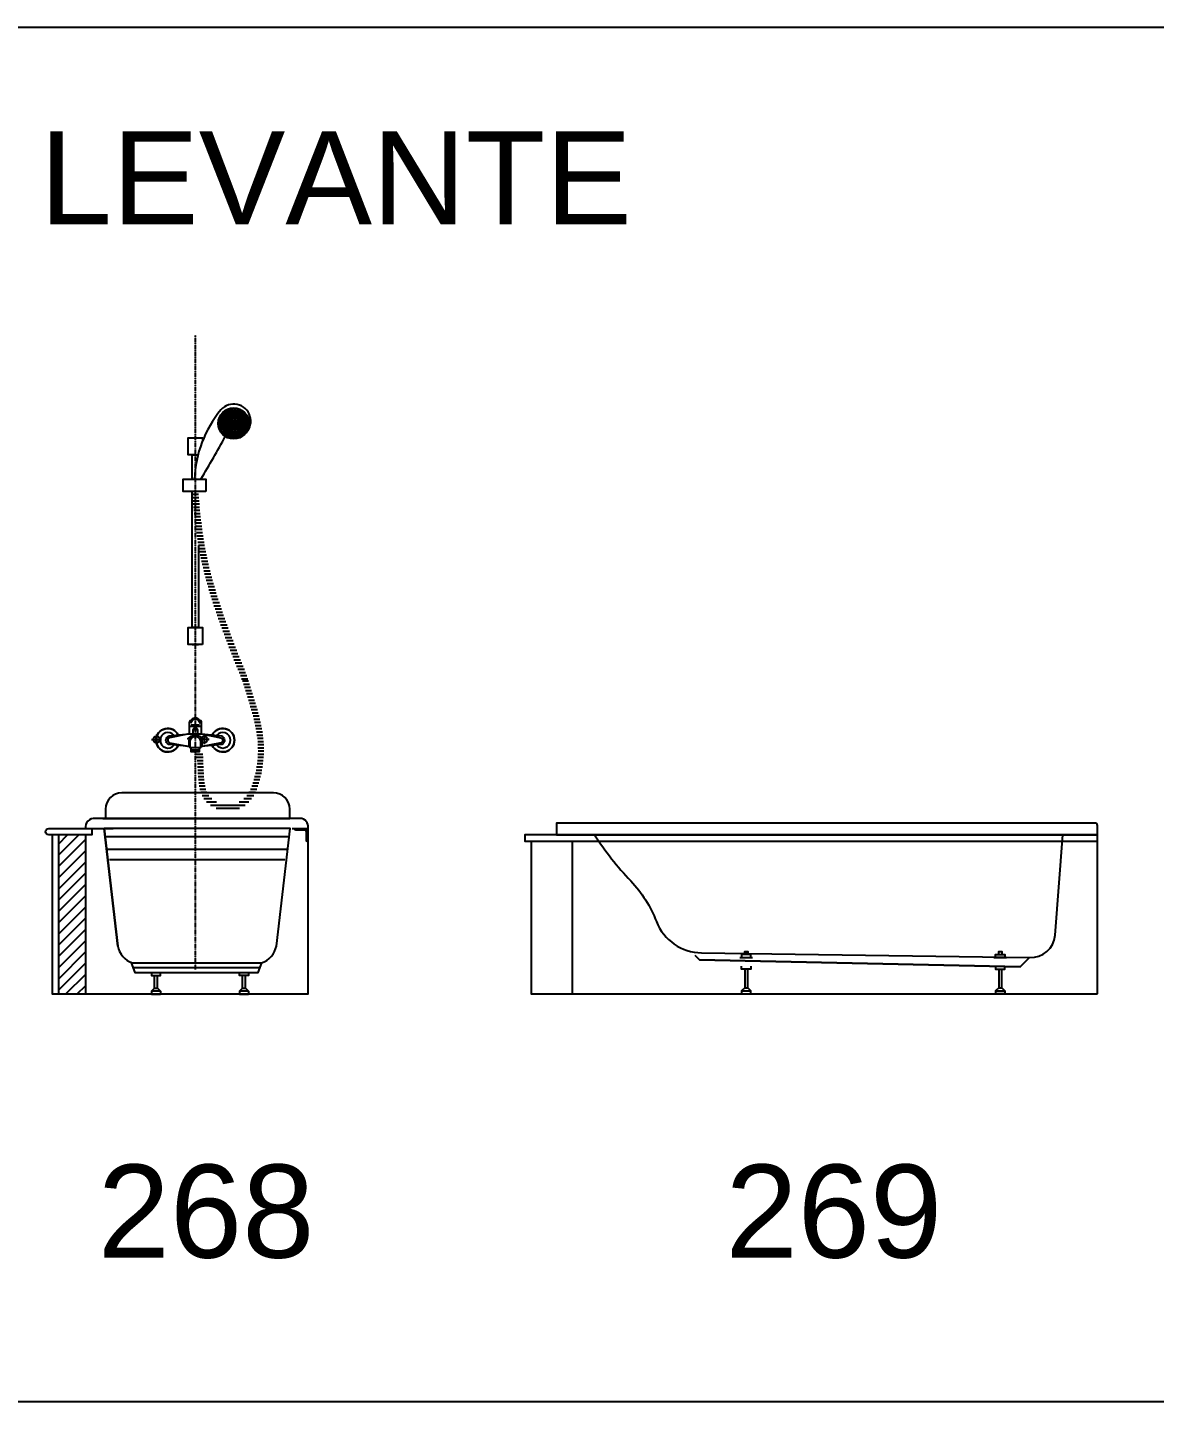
# Model space of a CAD drawing. Header units: inches. Extents: x 242965 to 445791, y 236206 to 423703.
# Drawn here: x 323310 to 326854, y 262687 to 267006 of the extents above; entities that cross this region are included whole.
import ezdxf

# ---------------------------------------------------------------- set-up
doc = ezdxf.new("R2010")
doc.units = ezdxf.units.IN
doc.header["$MEASUREMENT"] = 0
doc.linetypes.add('CENTER', pattern=[2, 1.25, -0.25, 0.25, -0.25])
doc.layers.add('2', color=181, linetype='Continuous', lineweight=20)
doc.layers.add('wc', color=144, linetype='Continuous')
doc.styles.add('Vni-Helve', font='')
doc.styles.get('Vni-Helve').set_extended_font_data('VNI-Helve')

msp = doc.modelspace()

# ---------------------------------------------------------------- linework, layer by layer
at = {"layer": 'wc', "color": 3}
msp.add_lwpolyline([(321283.543, 262686.877), (327133.806, 262686.877), (327133.806, 267006.228), (321283.543, 267006.228)], close=True, dxfattribs=at)
at = {"layer": 'wc', "linetype": 'CENTER', "ltscale": 0.5}
msp.add_lwpolyline([(323838.088, 264044.464), (323838.088, 266038.634)], dxfattribs=at)
at = {"layer": 'wc'}
for points in [[(323997.703, 265732.195, 1.01589869), (323918.36, 265804.079), (323918.36, 265804.079, 0.16577104), (323835.213, 265586.056)], [(323855.282, 265586.651, 0.01501345), (323932.18, 265720.602)], [(323827.644, 264828.037, 0.46969221), (323818.538, 264820.481), (323818.538, 264808.729)], [(323823.871, 264820.225), (323829.491, 264829.167), (323829.491, 264829.167), (323829.491, 264829.167, -0.25792035), (323834.368, 264831.861), (323834.368, 264831.861), (323841.521, 264831.861), (323841.521, 264831.861, -0.25097307), (323846.317, 264829.293)], [(323826.033, 264823.67), (323829.371, 264832.715), (323829.371, 264832.715, -0.31408775), (323834.774, 264836.481), (323834.774, 264836.481), (323838.088, 264836.481), (323841.401, 264836.481), (323841.401, 264836.481, -0.31408775), (323846.805, 264832.715), (323846.805, 264832.715), (323850.142, 264823.67)], [(323857.637, 264808.729), (323857.637, 264820.481, 0.46969221), (323848.531, 264828.037)], [(323821.215, 264745.534), (323754.093, 264752.673), (323754.093, 264752.673), (323754.093, 264752.673, -0.6991853), (323755.399, 264779.045)], [(323755.399, 264779.045), (323818.538, 264785.552), (323856.802, 264785.552), (323919.941, 264779.045), (323919.941, 264779.045), (323919.941, 264779.045, -0.6991853), (323921.246, 264752.673), (323921.246, 264752.673), (323856.802, 264745.819)], [(323387.269, 264468.21), (323387.269, 263968.21), (324192.269, 263968.21), (324192.269, 264488.21), (324192.269, 264489.874), (324192.269, 264489.874, 0.46813817), (324167.298, 264519.815), (324167.298, 264519.815), (323792.419, 264519.815), (323523.002, 264519.815), (323523.002, 264519.815, 0.48910836), (323492.269, 264488.21), (323492.269, 264488.21), (323579.105, 264488.21)], [(324190.928, 264487.06), (324190.928, 264447.06), (324189.928, 264447.06, -0.41421356), (324186.928, 264450.06), (324186.928, 264478.06, 0.41421356), (324181.928, 264483.06), (324153.928, 264483.06, -0.41421356), (324150.928, 264486.06), (324150.928, 264487.06)], [(326673.978, 263968.21), (326673.978, 264448.21), (326673.978, 264468.21), (326673.978, 264497.959, 0.47915022), (326664.791, 264505.345), (326664.791, 264505.345), (326599.841, 264505.345)]]:
    msp.add_lwpolyline(points, format="xyb", dxfattribs=at)
at = {"layer": 'wc', "color": 250}
for points in [[(323910.468, 265770.059), (323914.024, 265770.059)], [(323912.082, 265776.554), (323914.024, 265776.554)], [(323914.024, 265776.554), (323915.899, 265779.802)], [(323915.899, 265773.307), (323914.024, 265776.554)], [(323914.024, 265770.059), (323915.899, 265773.306)], [(323915.899, 265766.811), (323914.024, 265770.059)], [(323915.899, 265779.802), (323914.398, 265782.402)], [(323915.899, 265779.802), (323919.649, 265779.802)], [(323915.899, 265773.306), (323919.649, 265773.306)], [(323916.46, 265786.297), (323919.649, 265786.297)], [(323919.649, 265786.297), (323921.524, 265789.544)], [(323921.524, 265783.049), (323919.649, 265786.297)], [(323919.649, 265779.802), (323921.524, 265783.049)], [(323921.524, 265776.554), (323919.649, 265779.802)], [(323919.649, 265773.306), (323921.524, 265776.554)], [(323921.524, 265770.059), (323919.649, 265773.307)], [(323919.649, 265766.811), (323921.524, 265770.059)], [(323921.524, 265789.545), (323920.227, 265791.792)], [(323921.524, 265789.544), (323925.274, 265789.544)], [(323921.524, 265783.049), (323925.274, 265783.049)], [(323921.524, 265776.554), (323925.274, 265776.554)], [(323921.524, 265770.059), (323924.472, 265770.059), (323925.274, 265770.059)], [(323924.012, 265796.04), (323925.274, 265796.04)], [(323925.274, 265796.039), (323926.722, 265798.547)], [(323927.149, 265792.792), (323925.274, 265796.04)], [(323925.274, 265789.544), (323927.149, 265792.792)], [(323927.149, 265786.297), (323925.274, 265789.545)], [(323925.274, 265783.049), (323927.149, 265786.297)], [(323927.149, 265779.802), (323925.274, 265783.049)], [(323925.274, 265776.554), (323927.149, 265779.802)], [(323927.149, 265773.307), (323926.132, 265775.068), (323925.274, 265776.554)], [(323925.274, 265770.059), (323927.149, 265773.306)], [(323927.149, 265766.811), (323925.274, 265770.059)], [(323927.149, 265792.792), (323930.899, 265792.792)], [(323927.149, 265786.297), (323930.899, 265786.297)], [(323927.149, 265779.802), (323928.546, 265779.802), (323930.899, 265779.802)], [(323927.149, 265773.306), (323930.899, 265773.306)], [(323927.607, 265799.287), (323930.899, 265799.287)], [(323930.899, 265799.287), (323932.774, 265802.535)], [(323932.774, 265796.04), (323930.899, 265799.287)], [(323930.899, 265792.792), (323932.774, 265796.039)], [(323932.774, 265789.545), (323930.899, 265792.792)], [(323930.899, 265786.297), (323932.774, 265789.544)], [(323932.774, 265783.049), (323931.954, 265784.47), (323930.899, 265786.297)], [(323930.899, 265779.802), (323932.774, 265783.049)], [(323932.774, 265776.554), (323930.899, 265779.802)], [(323930.899, 265773.306), (323932.774, 265776.554)], [(323932.774, 265770.059), (323930.899, 265773.307)], [(323930.899, 265766.811), (323932.774, 265770.059)], [(323932.774, 265802.535), (323932.588, 265802.857)], [(323932.774, 265802.535), (323936.524, 265802.535)], [(323932.774, 265796.04), (323936.524, 265796.04)], [(323932.774, 265789.544), (323936.524, 265789.544)], [(323932.774, 265783.049), (323936.524, 265783.049)], [(323932.774, 265776.554), (323936.524, 265776.554)], [(323932.774, 265770.059), (323936.524, 265770.059)], [(323936.524, 265802.535), (323938.399, 265805.782)], [(323938.399, 265799.287), (323936.524, 265802.535)], [(323936.524, 265796.039), (323938.399, 265799.287)], [(323938.399, 265792.792), (323936.524, 265796.04)], [(323936.524, 265789.544), (323938.399, 265792.792)], [(323938.399, 265786.297), (323936.79, 265789.083), (323936.524, 265789.545)], [(323936.524, 265783.049), (323938.399, 265786.297)], [(323938.399, 265779.802), (323936.524, 265783.049)], [(323936.524, 265776.554), (323938.399, 265779.802)], [(323938.399, 265773.307), (323936.524, 265776.554)], [(323936.524, 265770.059), (323938.399, 265773.306)], [(323938.399, 265766.811), (323936.524, 265770.059)], [(323938.399, 265805.783), (323938.316, 265805.927)], [(323938.399, 265805.782), (323942.149, 265805.782)], [(323938.399, 265799.287), (323942.149, 265799.287)], [(323938.399, 265792.792), (323942.149, 265792.792)], [(323938.399, 265786.297), (323942.149, 265786.297)], [(323938.399, 265779.802), (323942.149, 265779.802)], [(323938.399, 265773.306), (323942.149, 265773.306)], [(323942.149, 265805.782), (323943.361, 265807.881)], [(323944.024, 265802.535), (323942.149, 265805.783)], [(323942.149, 265799.287), (323944.024, 265802.535)], [(323944.024, 265796.04), (323942.149, 265799.287)], [(323942.149, 265792.792), (323944.024, 265796.039)], [(323944.024, 265789.545), (323942.255, 265792.608), (323942.149, 265792.792)], [(323942.149, 265786.297), (323944.024, 265789.544)], [(323944.024, 265783.049), (323942.149, 265786.297)], [(323942.149, 265779.802), (323944.024, 265783.049)], [(323944.024, 265776.554), (323942.149, 265779.802)], [(323942.149, 265773.306), (323944.024, 265776.554)], [(323944.024, 265770.059), (323942.149, 265773.307)], [(323942.149, 265766.811), (323944.024, 265770.059)], [(323944.024, 265802.535), (323947.774, 265802.535)], [(323944.024, 265796.04), (323947.774, 265796.04)], [(323944.024, 265789.544), (323947.774, 265789.544)], [(323944.024, 265783.049), (323947.774, 265783.049)], [(323944.024, 265776.554), (323947.774, 265776.554)], [(323944.024, 265770.059), (323947.774, 265770.059)], [(323947.52, 265809.03), (323947.774, 265809.03)], [(323947.774, 265809.03), (323947.812, 265809.096)], [(323949.649, 265805.783), (323947.774, 265809.03)], [(323947.774, 265802.535), (323949.649, 265805.782)], [(323949.649, 265799.287), (323947.774, 265802.535)], [(323947.774, 265796.039), (323949.649, 265799.287)], [(323949.649, 265792.792), (323948.331, 265795.075), (323947.774, 265796.04)], [(323947.774, 265789.544), (323949.649, 265792.792)], [(323949.649, 265786.297), (323947.774, 265789.545)], [(323947.774, 265783.049), (323949.649, 265786.297)], [(323949.649, 265779.802), (323947.774, 265783.049)], [(323947.774, 265776.554), (323949.649, 265779.802)], [(323949.649, 265773.307), (323947.774, 265776.554)], [(323947.774, 265770.059), (323949.649, 265773.306)], [(323949.649, 265766.811), (323947.774, 265770.059)], [(323949.649, 265805.782), (323953.399, 265805.782)], [(323949.649, 265799.287), (323953.399, 265799.287)], [(323949.649, 265792.792), (323953.399, 265792.792)], [(323949.649, 265786.297), (323953.399, 265786.297)], [(323949.649, 265779.802), (323953.399, 265779.802)], [(323949.649, 265773.306), (323953.399, 265773.306)], [(323953.399, 265805.782), (323955.274, 265809.03)], [(323955.274, 265802.535), (323953.399, 265805.783)], [(323953.399, 265799.287), (323955.274, 265802.535)], [(323955.274, 265796.04), (323955.069, 265796.395), (323953.399, 265799.287)], [(323953.399, 265792.792), (323955.274, 265796.039)], [(323955.274, 265789.545), (323953.399, 265792.792)], [(323953.399, 265786.297), (323955.274, 265789.544)], [(323955.274, 265783.049), (323953.399, 265786.297)], [(323953.399, 265779.802), (323955.274, 265783.049)], [(323955.274, 265776.554), (323953.399, 265779.802)], [(323953.399, 265773.306), (323955.274, 265776.554)], [(323955.274, 265770.059), (323953.399, 265773.307)], [(323953.399, 265766.811), (323955.274, 265770.059)], [(323955.274, 265809.03), (323954.648, 265810.115)], [(323955.274, 265809.03), (323959.024, 265809.03)], [(323955.274, 265802.535), (323959.024, 265802.535)], [(323955.274, 265796.04), (323959.024, 265796.04)], [(323955.274, 265789.544), (323959.024, 265789.544)], [(323955.274, 265783.049), (323959.024, 265783.049)], [(323955.274, 265776.554), (323959.024, 265776.554)], [(323955.274, 265770.059), (323959.024, 265770.059)], [(323959.024, 265809.03), (323959.723, 265810.24)], [(323960.899, 265805.783), (323959.024, 265809.03)], [(323959.024, 265802.535), (323960.899, 265805.782)], [(323960.899, 265799.287), (323959.024, 265802.535)], [(323959.024, 265796.039), (323959.313, 265796.54), (323959.313, 265796.54), (323960.899, 265799.287)], [(323960.899, 265792.792), (323959.024, 265796.04)], [(323959.024, 265789.544), (323960.899, 265792.792)], [(323960.899, 265786.297), (323959.024, 265789.545)], [(323959.024, 265783.049), (323960.899, 265786.297)], [(323960.899, 265779.802), (323959.024, 265783.049)], [(323959.024, 265776.554), (323960.899, 265779.802)], [(323960.899, 265773.307), (323959.024, 265776.554)], [(323959.024, 265770.059), (323960.899, 265773.306)], [(323960.899, 265766.811), (323959.024, 265770.059)], [(323960.899, 265805.782), (323964.649, 265805.782)], [(323960.899, 265799.287), (323964.649, 265799.287)], [(323960.899, 265792.792), (323964.649, 265792.792)], [(323960.899, 265786.297), (323964.649, 265786.297)], [(323960.899, 265779.802), (323964.649, 265779.802)], [(323960.899, 265773.306), (323964.649, 265773.306)], [(323964.649, 265805.782), (323966.524, 265809.03)], [(323966.524, 265802.535), (323964.649, 265805.783)], [(323964.649, 265799.287), (323966.524, 265802.535)], [(323966.524, 265796.04), (323964.649, 265799.287)], [(323964.649, 265792.792), (323966.297, 265795.646), (323966.297, 265795.646), (323966.524, 265796.039)], [(323966.524, 265789.545), (323964.649, 265792.792)], [(323964.649, 265786.297), (323966.524, 265789.544)], [(323966.524, 265783.049), (323964.649, 265786.297)], [(323964.649, 265779.802), (323966.524, 265783.049)], [(323966.524, 265776.554), (323964.649, 265779.802)], [(323964.649, 265773.306), (323966.524, 265776.554)], [(323966.524, 265770.059), (323964.649, 265773.307)], [(323964.649, 265766.811), (323966.524, 265770.059)], [(323966.524, 265809.03), (323966.178, 265809.631)], [(323966.524, 265809.03), (323969.251, 265809.03)], [(323966.524, 265802.535), (323970.274, 265802.535)], [(323966.524, 265796.04), (323970.274, 265796.04)], [(323966.524, 265789.544), (323970.274, 265789.544)], [(323966.524, 265783.049), (323970.274, 265783.049)], [(323966.524, 265776.554), (323970.274, 265776.554)], [(323966.524, 265770.059), (323970.274, 265770.059)], [(323970.274, 265802.535), (323972.149, 265805.782)], [(323972.149, 265799.287), (323970.274, 265802.535)], [(323970.274, 265796.039), (323972.149, 265799.287)], [(323972.149, 265792.792), (323971.438, 265794.024), (323971.438, 265794.024), (323970.274, 265796.04)], [(323970.274, 265789.544), (323972.149, 265792.792)], [(323972.149, 265786.297), (323970.274, 265789.545)], [(323970.274, 265783.049), (323972.149, 265786.297)], [(323972.149, 265779.802), (323970.274, 265783.049)], [(323970.274, 265776.554), (323972.149, 265779.802)], [(323972.149, 265773.307), (323970.274, 265776.554)], [(323970.274, 265770.059), (323972.149, 265773.306)], [(323972.149, 265766.811), (323970.274, 265770.059)], [(323972.149, 265805.783), (323970.441, 265808.742)], [(323972.149, 265805.782), (323975.899, 265805.782)], [(323972.149, 265799.287), (323975.899, 265799.287)], [(323972.149, 265792.792), (323974.157, 265792.792)], [(323972.149, 265786.297), (323975.899, 265786.297)], [(323972.149, 265779.802), (323975.899, 265779.802)], [(323972.149, 265773.306), (323975.899, 265773.306)], [(323974.157, 265792.792), (323975.899, 265792.792)], [(323975.899, 265805.782), (323976.471, 265806.773)], [(323977.774, 265802.535), (323975.899, 265805.783)], [(323975.899, 265799.287), (323977.774, 265802.535)], [(323977.774, 265796.04), (323975.899, 265799.287)], [(323975.899, 265792.792), (323977.774, 265796.039)], [(323977.774, 265789.545), (323976.731, 265791.351), (323976.731, 265791.351), (323975.899, 265792.792)], [(323975.899, 265786.297), (323977.774, 265789.544)], [(323977.774, 265783.049), (323975.899, 265786.297)], [(323975.899, 265779.802), (323977.774, 265783.049)], [(323977.774, 265776.554), (323975.899, 265779.802)], [(323975.899, 265773.306), (323977.774, 265776.554)], [(323977.774, 265770.059), (323975.899, 265773.307)], [(323975.899, 265766.811), (323977.774, 265770.059)], [(323977.774, 265802.535), (323981.524, 265802.535)], [(323977.774, 265796.04), (323981.524, 265796.04)], [(323977.774, 265789.544), (323979.381, 265789.544)], [(323977.774, 265783.049), (323981.524, 265783.049)], [(323977.774, 265776.554), (323981.524, 265776.554)], [(323977.774, 265770.059), (323981.524, 265770.059)], [(323979.381, 265789.544), (323981.524, 265789.544)], [(323981.524, 265802.535), (323982.343, 265803.952)], [(323983.399, 265799.287), (323981.524, 265802.535)], [(323981.524, 265796.039), (323983.399, 265799.287)], [(323983.399, 265792.792), (323981.524, 265796.04)], [(323981.524, 265789.544), (323983.399, 265792.792)], [(323983.399, 265786.297), (323981.524, 265789.545)], [(323981.524, 265783.049), (323983.296, 265786.118), (323983.296, 265786.118), (323983.399, 265786.297)], [(323983.399, 265779.802), (323981.524, 265783.049)], [(323981.524, 265776.554), (323983.399, 265779.802)], [(323983.399, 265773.307), (323981.524, 265776.554)], [(323981.524, 265770.059), (323983.399, 265773.306)], [(323983.399, 265766.811), (323981.524, 265770.059)], [(323983.399, 265799.287), (323987.149, 265799.287)], [(323983.399, 265792.792), (323987.149, 265792.792)], [(323983.399, 265786.297), (323987.149, 265786.297)], [(323983.399, 265779.802), (323987.149, 265779.802)], [(323983.399, 265773.306), (323987.149, 265773.306)], [(323987.149, 265799.287), (323987.779, 265800.377)], [(323989.024, 265796.04), (323987.149, 265799.287)], [(323987.149, 265792.792), (323989.024, 265796.039)], [(323989.024, 265789.545), (323987.149, 265792.792)], [(323987.149, 265786.297), (323989.024, 265789.544)], [(323989.024, 265783.049), (323987.149, 265786.297)], [(323987.149, 265779.802), (323987.663, 265780.692), (323987.663, 265780.692), (323989.024, 265783.049)], [(323989.024, 265776.554), (323987.149, 265779.802)], [(323987.149, 265773.306), (323989.024, 265776.554)], [(323989.024, 265770.059), (323987.149, 265773.307)], [(323987.149, 265766.811), (323989.024, 265770.059)], [(323989.024, 265796.04), (323992.759, 265796.04)], [(323989.024, 265789.544), (323992.774, 265789.544)], [(323989.024, 265783.049), (323992.774, 265783.049)], [(323989.024, 265776.554), (323989.977, 265776.554), (323992.774, 265776.554)], [(323989.024, 265770.059), (323992.299, 265770.059), (323992.774, 265770.059)], [(323992.774, 265789.544), (323994.649, 265792.792)], [(323994.649, 265786.297), (323992.774, 265789.545)], [(323992.774, 265783.049), (323994.649, 265786.297)], [(323994.649, 265779.802), (323992.774, 265783.049)], [(323992.774, 265776.554), (323994.649, 265779.802)], [(323994.649, 265773.307), (323992.774, 265776.554)], [(323992.774, 265770.059), (323994.649, 265773.306)], [(323994.649, 265766.811), (323992.774, 265770.059)], [(323994.649, 265792.792), (323992.795, 265796.004)], [(323994.649, 265792.792), (323995.731, 265792.792)], [(323994.649, 265786.297), (323998.399, 265786.297)], [(323994.649, 265779.802), (323998.399, 265779.802)], [(323994.649, 265773.306), (323998.399, 265773.306)], [(323998.399, 265786.297), (323999.324, 265787.899)], [(324000.274, 265783.049), (323998.399, 265786.297)], [(323998.399, 265779.802), (324000.274, 265783.049)], [(324000.274, 265776.554), (323998.399, 265779.802)], [(323998.399, 265773.306), (324000.274, 265776.554)], [(324000.274, 265770.059), (323998.399, 265773.307)], [(323998.399, 265766.811), (324000.274, 265770.059)], [(324000.274, 265783.049), (324002.061, 265783.049)], [(324000.274, 265776.554), (324004.024, 265776.554)], [(324000.274, 265770.059), (324004.024, 265770.059)], [(324004.024, 265776.554), (324004.446, 265777.285)], [(324005.384, 265774.198), (324004.024, 265776.554)], [(324004.024, 265770.059), (324005.699, 265772.96)], [(324005.899, 265766.811), (324004.024, 265770.059)], [(323909.738, 265762.635), (323910.274, 265763.564)], [(323910.274, 265763.564), (323909.806, 265764.374)], [(323910.274, 265757.069), (323909.88, 265757.752)], [(323909.988, 265756.572), (323910.274, 265757.068)], [(323910.274, 265763.564), (323914.024, 265763.564)], [(323910.274, 265757.068), (323914.024, 265757.068)], [(323910.993, 265750.573), (323914.024, 265750.573)], [(323912.992, 265744.078), (323914.024, 265744.078)], [(323914.024, 265763.564), (323915.899, 265766.811)], [(323915.899, 265760.316), (323914.024, 265763.564)], [(323914.024, 265757.068), (323915.899, 265760.316)], [(323915.899, 265753.821), (323914.024, 265757.069)], [(323914.024, 265750.573), (323915.899, 265753.821)], [(323915.899, 265747.326), (323914.024, 265750.573)], [(323914.024, 265744.078), (323915.899, 265747.326)], [(323915.899, 265740.831), (323914.024, 265744.078)], [(323915.081, 265739.413), (323915.899, 265740.83)], [(323915.899, 265766.811), (323919.649, 265766.811)], [(323915.899, 265760.316), (323919.649, 265760.316)], [(323915.899, 265753.821), (323919.649, 265753.821)], [(323915.899, 265747.326), (323919.649, 265747.326)], [(323915.899, 265740.83), (323919.649, 265740.83)], [(323918.084, 265734.335), (323919.649, 265734.335)], [(323921.524, 265763.564), (323919.649, 265766.811)], [(323919.649, 265760.316), (323921.524, 265763.564)], [(323921.524, 265757.069), (323919.649, 265760.316)], [(323919.649, 265753.821), (323921.524, 265757.068)], [(323921.524, 265750.573), (323919.649, 265753.821)], [(323919.649, 265747.326), (323921.524, 265750.573)], [(323921.524, 265744.078), (323919.649, 265747.326)], [(323919.649, 265740.83), (323921.524, 265744.078)], [(323921.524, 265737.583), (323919.649, 265740.831)], [(323919.649, 265734.335), (323921.524, 265737.583)], [(323921.524, 265731.088), (323919.649, 265734.336)], [(323921.095, 265730.343), (323921.524, 265731.088)], [(323921.524, 265763.564), (323923.488, 265763.564), (323925.274, 265763.564)], [(323921.524, 265757.068), (323923.728, 265757.068), (323925.274, 265757.068)], [(323921.524, 265750.573), (323925.218, 265750.573), (323925.274, 265750.573)], [(323921.524, 265744.078), (323925.274, 265744.078)], [(323921.524, 265737.583), (323925.274, 265737.583)], [(323921.524, 265731.088), (323925.274, 265731.088)], [(323925.274, 265763.564), (323927.149, 265766.811)], [(323927.149, 265760.316), (323925.274, 265763.564)], [(323925.274, 265757.068), (323927.149, 265760.316)], [(323927.149, 265753.821), (323925.274, 265757.069)], [(323925.274, 265750.573), (323927.149, 265753.821)], [(323927.149, 265747.326), (323925.274, 265750.573)], [(323925.274, 265744.078), (323926.777, 265746.681), (323926.777, 265746.681), (323927.149, 265747.326)], [(323927.149, 265740.831), (323925.274, 265744.078)], [(323925.274, 265737.583), (323927.149, 265740.83)], [(323927.149, 265734.336), (323925.274, 265737.583)], [(323925.274, 265731.088), (323927.149, 265734.335)], [(323927.149, 265727.84), (323925.274, 265731.088)], [(323925.785, 265725.478), (323927.149, 265727.84)], [(323927.149, 265766.811), (323930.899, 265766.811)], [(323927.149, 265760.316), (323930.899, 265760.316)], [(323927.149, 265753.821), (323930.899, 265753.821)], [(323927.149, 265747.326), (323930.899, 265747.326)], [(323927.149, 265740.83), (323930.274, 265740.83), (323930.899, 265740.83)], [(323927.149, 265734.335), (323930.899, 265734.335)], [(323927.149, 265727.84), (323930.899, 265727.84)], [(323932.774, 265763.564), (323930.899, 265766.811)], [(323930.899, 265760.316), (323932.774, 265763.564)], [(323932.774, 265757.069), (323930.899, 265760.316)], [(323930.899, 265753.821), (323932.774, 265757.068)], [(323932.774, 265750.573), (323930.899, 265753.821)], [(323930.899, 265747.326), (323932.774, 265750.573)], [(323932.774, 265744.078), (323930.899, 265747.326)], [(323930.899, 265740.83), (323932.774, 265744.078)], [(323932.774, 265737.583), (323932.41, 265738.214), (323932.41, 265738.214), (323930.899, 265740.831)], [(323930.899, 265734.335), (323932.774, 265737.583)], [(323932.774, 265731.088), (323930.899, 265734.336)], [(323930.899, 265727.84), (323932.774, 265731.088)], [(323932.774, 265724.593), (323930.899, 265727.84)], [(323932.774, 265763.564), (323936.524, 265763.564)], [(323932.774, 265757.068), (323936.524, 265757.068)], [(323932.774, 265750.573), (323936.524, 265750.573)], [(323932.774, 265744.078), (323936.524, 265744.078)], [(323932.774, 265737.583), (323932.992, 265737.583), (323936.524, 265737.583)], [(323932.774, 265731.088), (323936.524, 265731.088)], [(323936.524, 265763.564), (323938.399, 265766.811)], [(323938.399, 265760.316), (323936.524, 265763.564)], [(323936.524, 265757.068), (323938.399, 265760.316)], [(323938.399, 265753.821), (323936.524, 265757.069)], [(323936.524, 265750.573), (323938.399, 265753.821)], [(323938.399, 265747.326), (323936.524, 265750.573)], [(323936.524, 265744.078), (323938.399, 265747.326)], [(323938.399, 265740.831), (323936.524, 265744.078)], [(323936.524, 265737.583), (323938.399, 265740.83)], [(323938.399, 265734.336), (323936.524, 265737.583)], [(323936.524, 265731.088), (323937.823, 265733.337), (323937.823, 265733.337), (323938.399, 265734.335)], [(323938.399, 265727.84), (323936.524, 265731.088)], [(323936.524, 265724.592), (323938.399, 265727.84)], [(323938.399, 265766.811), (323942.149, 265766.811)], [(323938.399, 265760.316), (323942.149, 265760.316)], [(323938.399, 265753.821), (323942.149, 265753.821)], [(323938.399, 265747.326), (323942.149, 265747.326)], [(323938.399, 265740.83), (323942.149, 265740.83)], [(323938.399, 265734.335), (323942.149, 265734.335)], [(323938.399, 265727.84), (323942.149, 265727.84)], [(323944.024, 265763.564), (323942.149, 265766.811)], [(323942.149, 265760.316), (323944.024, 265763.564)], [(323944.024, 265757.069), (323942.149, 265760.316)], [(323942.149, 265753.821), (323944.024, 265757.068)], [(323944.024, 265750.573), (323942.149, 265753.821)], [(323942.149, 265747.326), (323944.024, 265750.573)], [(323944.024, 265744.078), (323942.149, 265747.326)], [(323942.149, 265740.83), (323944.024, 265744.078)], [(323944.024, 265737.583), (323942.149, 265740.831)], [(323942.149, 265734.335), (323944.024, 265737.583)], [(323944.024, 265731.088), (323942.149, 265734.336)], [(323942.149, 265727.84), (323943.408, 265730.02), (323944.024, 265731.088)], [(323944.024, 265724.593), (323942.149, 265727.84)], [(323944.024, 265763.564), (323947.774, 265763.564)], [(323944.024, 265757.068), (323947.774, 265757.068)], [(323944.024, 265750.573), (323947.774, 265750.573)], [(323944.024, 265744.078), (323947.774, 265744.078)], [(323944.024, 265737.583), (323947.774, 265737.583)], [(323944.024, 265731.088), (323947.774, 265731.088)], [(323947.774, 265763.564), (323949.649, 265766.811)], [(323949.649, 265760.316), (323947.774, 265763.564)], [(323947.774, 265757.068), (323949.649, 265760.316)], [(323949.649, 265753.821), (323947.774, 265757.069)], [(323947.774, 265750.573), (323949.649, 265753.821)], [(323949.649, 265747.326), (323947.774, 265750.573)], [(323947.774, 265744.078), (323949.649, 265747.326)], [(323949.649, 265740.831), (323947.774, 265744.078)], [(323947.774, 265737.583), (323949.649, 265740.83)], [(323949.649, 265734.336), (323947.774, 265737.583)], [(323947.774, 265731.088), (323949.649, 265734.335)], [(323949.649, 265727.84), (323947.774, 265731.088)], [(323947.774, 265724.592), (323949.608, 265727.768), (323949.649, 265727.84)], [(323949.649, 265766.811), (323953.399, 265766.811)], [(323949.649, 265760.316), (323953.399, 265760.316)], [(323949.649, 265753.821), (323953.399, 265753.821)], [(323949.649, 265747.326), (323953.399, 265747.326)], [(323949.649, 265740.83), (323953.399, 265740.83)], [(323949.649, 265734.335), (323953.399, 265734.335)], [(323949.649, 265727.84), (323953.399, 265727.84)], [(323955.274, 265763.564), (323953.399, 265766.811)], [(323953.399, 265760.316), (323955.274, 265763.564)], [(323955.274, 265757.069), (323953.399, 265760.316)], [(323953.399, 265753.821), (323955.274, 265757.068)], [(323955.274, 265750.573), (323953.399, 265753.821)], [(323953.399, 265747.326), (323955.274, 265750.573)], [(323955.274, 265744.078), (323953.399, 265747.326)], [(323953.399, 265740.83), (323955.274, 265744.078)], [(323955.274, 265737.583), (323953.399, 265740.831)], [(323953.399, 265734.335), (323955.274, 265737.583)], [(323955.274, 265731.088), (323953.399, 265734.336)], [(323953.399, 265727.84), (323955.274, 265731.088)], [(323955.274, 265724.593), (323953.922, 265726.935), (323953.399, 265727.84)], [(323955.274, 265763.564), (323959.024, 265763.564)], [(323955.274, 265757.068), (323959.024, 265757.068)], [(323955.274, 265750.573), (323959.024, 265750.573)], [(323955.274, 265744.078), (323959.024, 265744.078)], [(323955.274, 265737.583), (323959.024, 265737.583)], [(323955.274, 265731.088), (323959.024, 265731.088)], [(323959.024, 265763.564), (323960.899, 265766.811)], [(323960.899, 265760.316), (323959.024, 265763.564)], [(323959.024, 265757.068), (323960.899, 265760.316)], [(323960.899, 265753.821), (323959.024, 265757.069)], [(323959.024, 265750.573), (323960.899, 265753.821)], [(323960.899, 265747.326), (323959.024, 265750.573)], [(323959.024, 265744.078), (323960.899, 265747.326)], [(323960.899, 265740.831), (323959.024, 265744.078)], [(323959.024, 265737.583), (323960.899, 265740.83)], [(323960.899, 265734.336), (323959.024, 265737.583)], [(323959.024, 265731.088), (323960.899, 265734.335)], [(323960.899, 265727.84), (323959.024, 265731.088)], [(323959.024, 265724.592), (323960.24, 265726.698), (323960.24, 265726.698), (323960.899, 265727.84)], [(323960.899, 265766.811), (323964.649, 265766.811)], [(323960.899, 265760.316), (323964.649, 265760.316)], [(323960.899, 265753.821), (323964.649, 265753.821)], [(323960.899, 265747.326), (323964.649, 265747.326)], [(323960.899, 265740.83), (323964.649, 265740.83)], [(323960.899, 265734.335), (323964.649, 265734.335)], [(323960.899, 265727.84), (323964.649, 265727.84)], [(323966.524, 265763.564), (323964.649, 265766.811)], [(323964.649, 265760.316), (323966.524, 265763.564)], [(323966.524, 265757.069), (323964.649, 265760.316)], [(323964.649, 265753.821), (323966.524, 265757.068)], [(323966.524, 265750.573), (323964.649, 265753.821)], [(323964.649, 265747.326), (323966.524, 265750.573)], [(323966.524, 265744.078), (323964.649, 265747.326)], [(323964.649, 265740.83), (323966.524, 265744.078)], [(323966.524, 265737.583), (323964.649, 265740.831)], [(323964.649, 265734.335), (323966.524, 265737.583)], [(323966.524, 265731.088), (323964.649, 265734.336)], [(323964.649, 265727.84), (323966.524, 265731.088)], [(323966.524, 265724.593), (323964.975, 265727.275), (323964.649, 265727.84)], [(323966.524, 265763.564), (323970.274, 265763.564)], [(323966.524, 265757.068), (323970.274, 265757.068)], [(323966.524, 265750.573), (323970.274, 265750.573)], [(323966.524, 265744.078), (323970.274, 265744.078)], [(323966.524, 265737.583), (323970.274, 265737.583)], [(323966.524, 265731.088), (323970.274, 265731.088)], [(323970.274, 265763.564), (323972.149, 265766.811)], [(323972.149, 265760.316), (323970.274, 265763.564)], [(323970.274, 265757.068), (323972.149, 265760.316)], [(323972.149, 265753.821), (323970.274, 265757.069)], [(323970.274, 265750.573), (323972.149, 265753.821)], [(323972.149, 265747.326), (323970.274, 265750.573)], [(323970.274, 265744.078), (323972.149, 265747.326)], [(323972.149, 265740.831), (323970.274, 265744.078)], [(323970.274, 265737.583), (323972.149, 265740.83)], [(323972.149, 265734.336), (323970.274, 265737.583)], [(323970.274, 265731.088), (323972.149, 265734.335)], [(323972.149, 265727.84), (323971.389, 265729.157), (323970.274, 265731.088)], [(323970.274, 265724.592), (323972.149, 265727.84)], [(323972.149, 265766.811), (323975.899, 265766.811)], [(323972.149, 265760.316), (323975.899, 265760.316)], [(323972.149, 265753.821), (323975.899, 265753.821)], [(323972.149, 265747.326), (323975.899, 265747.326)], [(323972.149, 265740.83), (323975.899, 265740.83)], [(323972.149, 265734.335), (323975.899, 265734.335)], [(323972.149, 265727.84), (323975.899, 265727.84)], [(323977.774, 265763.564), (323975.899, 265766.811)], [(323975.899, 265760.316), (323977.774, 265763.564)], [(323977.774, 265757.069), (323975.899, 265760.316)], [(323975.899, 265753.821), (323977.774, 265757.068)], [(323977.774, 265750.573), (323975.899, 265753.821)], [(323975.899, 265747.326), (323977.774, 265750.573)], [(323977.774, 265744.078), (323975.899, 265747.326)], [(323975.899, 265740.83), (323977.774, 265744.078)], [(323977.774, 265737.583), (323975.899, 265740.831)], [(323975.899, 265734.335), (323977.774, 265737.583)], [(323977.774, 265731.088), (323977.174, 265732.128), (323975.899, 265734.336)], [(323975.899, 265727.84), (323977.774, 265731.088)], [(323977.774, 265724.593), (323975.899, 265727.84)], [(323977.774, 265763.564), (323981.524, 265763.564)], [(323977.774, 265757.068), (323981.524, 265757.068)], [(323977.774, 265750.573), (323981.524, 265750.573)], [(323977.774, 265744.078), (323981.524, 265744.078)], [(323977.774, 265737.583), (323981.524, 265737.583)], [(323977.774, 265731.088), (323981.524, 265731.088)], [(323981.524, 265763.564), (323983.399, 265766.811)], [(323983.399, 265760.316), (323981.524, 265763.564)], [(323981.524, 265757.068), (323983.399, 265760.316)], [(323983.399, 265753.821), (323981.524, 265757.069)], [(323981.524, 265750.573), (323983.399, 265753.821)], [(323983.399, 265747.326), (323981.524, 265750.573)], [(323981.524, 265744.078), (323983.399, 265747.326)], [(323983.399, 265740.831), (323981.524, 265744.078)], [(323981.524, 265737.583), (323983.399, 265740.83)], [(323983.399, 265734.336), (323982.348, 265736.156), (323982.348, 265736.156), (323981.524, 265737.583)], [(323981.524, 265731.088), (323983.399, 265734.335)], [(323983.399, 265727.84), (323981.524, 265731.088)], [(323981.524, 265724.592), (323983.399, 265727.84)], [(323983.399, 265766.811), (323987.149, 265766.811)], [(323983.399, 265760.316), (323987.149, 265760.316)], [(323983.399, 265753.821), (323987.149, 265753.821)], [(323983.399, 265747.326), (323987.149, 265747.326)], [(323983.399, 265740.83), (323986.497, 265740.83), (323987.149, 265740.83)], [(323983.399, 265734.335), (323987.149, 265734.335)], [(323983.399, 265727.84), (323987.149, 265727.84)], [(323989.024, 265763.564), (323987.149, 265766.811)], [(323987.149, 265760.316), (323989.024, 265763.564)], [(323989.024, 265757.069), (323987.149, 265760.316)], [(323987.149, 265753.821), (323989.024, 265757.068)], [(323989.024, 265750.573), (323987.149, 265753.821)], [(323987.149, 265747.326), (323989.024, 265750.573)], [(323989.024, 265744.078), (323988.825, 265744.423), (323988.825, 265744.423), (323987.149, 265747.326)], [(323987.149, 265740.83), (323989.024, 265744.078)], [(323989.024, 265737.583), (323987.149, 265740.831)], [(323987.149, 265734.335), (323989.024, 265737.583)], [(323989.024, 265731.088), (323987.149, 265734.336)], [(323987.149, 265727.84), (323989.024, 265731.088)], [(323989.024, 265724.593), (323987.149, 265727.84)], [(323989.024, 265763.564), (323992.774, 265763.564)], [(323989.024, 265757.068), (323992.774, 265757.068)], [(323989.024, 265750.573), (323991.552, 265750.573), (323992.774, 265750.573)], [(323989.024, 265744.078), (323992.774, 265744.078)], [(323989.024, 265737.583), (323992.774, 265737.583)], [(323989.024, 265731.088), (323992.774, 265731.088)], [(323992.774, 265763.564), (323993.229, 265764.351), (323994.649, 265766.811)], [(323994.649, 265760.316), (323993.323, 265762.613), (323992.774, 265763.564)], [(323992.774, 265757.068), (323993.114, 265757.658), (323994.649, 265760.316)], [(323994.649, 265753.821), (323992.991, 265756.693), (323992.774, 265757.069)], [(323992.774, 265750.573), (323994.649, 265753.821)], [(323994.649, 265747.326), (323992.774, 265750.573)], [(323992.774, 265744.078), (323994.649, 265747.326)], [(323994.649, 265740.831), (323992.774, 265744.078)], [(323992.774, 265737.583), (323994.649, 265740.83)], [(323994.649, 265734.336), (323992.774, 265737.583)], [(323992.774, 265731.088), (323994.649, 265734.335)], [(323994.184, 265728.645), (323992.774, 265731.088)], [(323994.649, 265766.811), (323998.399, 265766.811)], [(323994.649, 265760.316), (323998.399, 265760.316)], [(323994.649, 265753.821), (323998.399, 265753.821)], [(323994.649, 265747.326), (323998.399, 265747.326)], [(323994.649, 265740.83), (323998.399, 265740.83)], [(323994.649, 265734.335), (323998.399, 265734.335)], [(324000.274, 265763.564), (323998.399, 265766.811)], [(323998.399, 265760.316), (324000.274, 265763.564)], [(324000.274, 265757.069), (323998.399, 265760.316)], [(323998.399, 265753.821), (324000.274, 265757.068)], [(324000.274, 265750.573), (323998.399, 265753.821)], [(323998.399, 265747.326), (324000.274, 265750.573)], [(324000.274, 265744.078), (323998.399, 265747.326)], [(323998.399, 265740.83), (324000.274, 265744.078)], [(324000.274, 265737.583), (323998.399, 265740.831)], [(323998.399, 265734.335), (324000.274, 265737.583)], [(323998.531, 265734.107), (323998.399, 265734.336)], [(324000.274, 265763.564), (324004.024, 265763.564)], [(324000.274, 265757.068), (324004.024, 265757.068)], [(324000.274, 265750.573), (324004.024, 265750.573)], [(324000.274, 265744.078), (324003.779, 265744.078)], [(324000.274, 265737.583), (324000.703, 265737.583)], [(324004.024, 265763.564), (324005.899, 265766.811)], [(324005.899, 265760.316), (324004.024, 265763.564)], [(324004.024, 265757.068), (324005.899, 265760.316)], [(324005.899, 265753.821), (324004.024, 265757.069)], [(324004.024, 265750.573), (324005.899, 265753.821)], [(324005.238, 265748.47), (324004.024, 265750.573)], [(324005.899, 265766.811), (324006.764, 265766.811)], [(324005.899, 265760.316), (324007.027, 265760.316)], [(324005.899, 265753.821), (324006.418, 265753.821)], [(323930.943, 265721.42), (323932.774, 265724.592)], [(323932.774, 265724.592), (323936.524, 265724.592)], [(323938.399, 265721.345), (323936.524, 265724.593)], [(323936.539, 265718.123), (323938.399, 265721.345)], [(323938.399, 265721.345), (323942.149, 265721.345)], [(323942.149, 265721.345), (323944.024, 265724.592)], [(323944.024, 265718.098), (323942.149, 265721.345)], [(323942.573, 265715.583), (323944.024, 265718.097)], [(323944.024, 265724.592), (323947.774, 265724.592)], [(323944.024, 265718.097), (323947.774, 265718.097)], [(323949.649, 265721.345), (323947.774, 265724.593)], [(323947.774, 265718.097), (323949.649, 265721.345)], [(323949.649, 265714.85), (323947.774, 265718.098)], [(323949.068, 265713.843), (323949.649, 265714.85)], [(323949.649, 265721.345), (323953.399, 265721.345)], [(323949.649, 265714.85), (323953.399, 265714.85)], [(323953.399, 265721.345), (323955.274, 265724.592)], [(323955.274, 265718.098), (323953.399, 265721.345)], [(323953.399, 265714.85), (323955.274, 265718.097)], [(323954.406, 265713.105), (323953.399, 265714.85)], [(323955.274, 265724.592), (323959.024, 265724.592)], [(323955.274, 265718.097), (323959.024, 265718.097)], [(323960.899, 265721.345), (323959.024, 265724.593)], [(323959.024, 265718.097), (323960.899, 265721.345)], [(323960.899, 265714.85), (323959.024, 265718.098)], [(323959.81, 265712.963), (323960.899, 265714.85)], [(323960.899, 265721.345), (323964.649, 265721.345)], [(323960.899, 265714.85), (323964.649, 265714.85)], [(323964.649, 265721.345), (323966.524, 265724.592)], [(323966.524, 265718.098), (323964.649, 265721.345)], [(323964.649, 265714.85), (323966.524, 265718.097)], [(323965.453, 265713.458), (323964.649, 265714.85)], [(323966.524, 265724.592), (323970.274, 265724.592)], [(323966.524, 265718.097), (323970.274, 265718.097)], [(323972.149, 265721.345), (323970.274, 265724.593)], [(323970.274, 265718.097), (323972.149, 265721.345)], [(323972.11, 265714.918), (323970.274, 265718.098)], [(323972.149, 265721.345), (323975.899, 265721.345)], [(323975.899, 265721.345), (323977.774, 265724.592)], [(323977.774, 265718.098), (323975.899, 265721.345)], [(323976.915, 265716.609), (323977.774, 265718.097)], [(323977.774, 265724.592), (323981.524, 265724.592)], [(323977.774, 265718.097), (323980.182, 265718.097)], [(323983.399, 265721.345), (323981.524, 265724.593)], [(323982.115, 265719.121), (323983.399, 265721.345)], [(323983.399, 265721.345), (323985.718, 265721.345)], [(323988.181, 265723.132), (323989.024, 265724.592)], [(323989.024, 265724.592), (323989.977, 265724.592)], [(323828.457, 265538.665), (323847.712, 265538.665)], [(323829.375, 265528.665), (323848.631, 265528.665)], [(323830.304, 265518.665), (323849.562, 265518.665)], [(323831.249, 265508.665), (323850.511, 265508.665)], [(323832.215, 265498.665), (323851.482, 265498.665)], [(323833.209, 265488.665), (323852.481, 265488.665)], [(323834.236, 265478.665), (323853.515, 265478.665)], [(323835.301, 265468.665), (323854.589, 265468.665)], [(323836.411, 265458.665), (323855.71, 265458.665)], [(323837.572, 265448.665), (323856.882, 265448.665)], [(323838.788, 265438.665), (323858.112, 265438.665)], [(323840.067, 265428.665), (323859.407, 265428.665)], [(323841.414, 265418.665), (323860.773, 265418.665)], [(323842.835, 265408.665), (323862.216, 265408.665)], [(323844.337, 265398.665), (323863.742, 265398.665)], [(323845.925, 265388.665), (323865.358, 265388.665)], [(323847.607, 265378.665), (323867.072, 265378.665)], [(323849.388, 265368.665), (323868.887, 265368.665)], [(323851.267, 265358.665), (323870.801, 265358.665)], [(323853.243, 265348.665), (323872.813, 265348.665)], [(323855.314, 265338.665), (323874.921, 265338.665)], [(323857.478, 265328.665), (323877.123, 265328.665)], [(323859.733, 265318.665), (323879.417, 265318.665)], [(323862.078, 265308.665), (323881.801, 265308.665)], [(323864.511, 265298.665), (323884.274, 265298.665)], [(323867.03, 265288.665), (323886.832, 265288.665)], [(323869.632, 265278.665), (323889.475, 265278.665)], [(323872.316, 265268.665), (323892.199, 265268.665)], [(323875.079, 265258.665), (323895.003, 265258.665)], [(323877.92, 265248.665), (323897.884, 265248.665)], [(323880.837, 265238.665), (323900.841, 265238.665)], [(323883.827, 265228.665), (323903.871, 265228.665)], [(323886.888, 265218.665), (323906.971, 265218.665)], [(323890.017, 265208.665), (323910.139, 265208.665)], [(323893.214, 265198.665), (323913.374, 265198.665)], [(323896.474, 265188.665), (323916.671, 265188.665)], [(323899.796, 265178.665), (323920.031, 265178.665)], [(323903.178, 265168.665), (323923.448, 265168.665)], [(323906.617, 265158.665), (323926.922, 265158.665)], [(323910.111, 265148.665), (323930.449, 265148.665)], [(323913.657, 265138.665), (323934.028, 265138.665)], [(323917.252, 265128.665), (323937.654, 265128.665)], [(323920.895, 265118.665), (323941.327, 265118.665)], [(323924.583, 265108.665), (323945.043, 265108.665)], [(323928.313, 265098.665), (323948.8, 265098.665)], [(323932.082, 265088.665), (323952.594, 265088.665)], [(323935.888, 265078.665), (323956.424, 265078.665)], [(323939.729, 265068.665), (323960.287, 265068.665)], [(323943.601, 265058.665), (323964.18, 265058.665)], [(323947.502, 265048.665), (323968.1, 265048.665)], [(323951.43, 265038.665), (323972.045, 265038.665)], [(323955.381, 265028.665), (323976.011, 265028.665)], [(323959.354, 265018.665), (323979.997, 265018.665)], [(323963.344, 265008.665), (323983.999, 265008.665)], [(323967.35, 264998.665), (323988.014, 264998.665)], [(323971.369, 264988.665), (323992.041, 264988.665)], [(323975.398, 264978.665), (323996.075, 264978.665)], [(323979.435, 264968.665), (324000.115, 264968.665)], [(323983.476, 264958.665), (324002.499, 264958.665)], [(323986.148, 264952.055), (324005.322, 264952.055)], [(323989.16, 264942.055), (324008.357, 264942.055)], [(323992.215, 264932.055), (324011.435, 264932.055)], [(323995.312, 264922.055), (324014.551, 264922.055)], [(323998.44, 264912.055), (324017.687, 264912.055)], [(324001.576, 264902.055), (324020.818, 264902.055)], [(324004.698, 264892.055), (324023.924, 264892.055)], [(324007.784, 264882.055), (324026.98, 264882.055)], [(324010.811, 264872.055), (324029.967, 264872.055)], [(324013.756, 264862.055), (324032.862, 264862.055)], [(324016.598, 264852.055), (324035.645, 264852.055)], [(324019.315, 264842.055), (324038.296, 264842.055)], [(324021.884, 264832.055), (324040.793, 264832.055)], [(324024.285, 264822.055), (324043.117, 264822.055)], [(324026.496, 264812.055), (324045.25, 264812.055)], [(324028.496, 264802.055), (324047.171, 264802.055)], [(324030.264, 264792.055), (324048.864, 264792.055)], [(324031.778, 264782.055), (324050.309, 264782.055)], [(323824.976, 264735.897), (323850.32, 264735.897)], [(324033.02, 264772.055), (324051.49, 264772.055)], [(324033.968, 264762.055), (324052.388, 264762.055)], [(324034.606, 264752.055), (324052.991, 264752.055)], [(324034.931, 264742.055), (324053.298, 264742.055)], [(323824.976, 264732.729), (323850.32, 264732.729)], [(323839.511, 264722.055), (323861.798, 264722.055)], [(323841.797, 264712.055), (323862.155, 264712.055)], [(323843.644, 264702.055), (323862.502, 264702.055)], [(323844.489, 264692.055), (323862.867, 264692.055)], [(324031.992, 264692.055), (324050.51, 264692.055)], [(324033.175, 264702.055), (324051.633, 264702.055)], [(324034.065, 264712.055), (324052.477, 264712.055)], [(324034.657, 264722.055), (324053.038, 264722.055)], [(324034.947, 264732.055), (324053.313, 264732.055)], [(323844.89, 264682.055), (323863.271, 264682.055)], [(323845.351, 264672.055), (323863.739, 264672.055)], [(323845.898, 264662.055), (323864.296, 264662.055)], [(323846.563, 264652.055), (323864.979, 264652.055)], [(324024.414, 264652.055), (324043.296, 264652.055)], [(324026.726, 264662.055), (324045.5, 264662.055)], [(324028.763, 264672.055), (324047.44, 264672.055)], [(324030.52, 264682.055), (324049.111, 264682.055)], [(323847.396, 264642.055), (323865.845, 264642.055)], [(323848.474, 264632.055), (323866.991, 264632.055)], [(323849.931, 264622.055), (323868.59, 264622.055)], [(323851.954, 264612.055), (323870.931, 264612.055)], [(324011.231, 264612.055), (324031.216, 264612.055)], [(324015.404, 264622.055), (324034.911, 264622.055)], [(324018.869, 264632.055), (324038.072, 264632.055)], [(324021.824, 264642.055), (324040.832, 264642.055)], [(323854.819, 264602.055), (323874.509, 264602.055)], [(323858.91, 264592.055), (323880.187, 264592.055)], [(323864.768, 264582.055), (323889.355, 264582.055)], [(323873.165, 264572.055), (323904.084, 264572.055)], [(323885.216, 264562.055), (323994.776, 264562.055)], [(323976.202, 264572.055), (324006.363, 264572.055)], [(323990.306, 264582.055), (324014.864, 264582.055)], [(323999.405, 264592.055), (324021.485, 264592.055)], [(324006.059, 264602.055), (324026.819, 264602.055)], [(323903.458, 264552.055), (323976.917, 264552.055)]]:
    msp.add_lwpolyline(points, dxfattribs=at)
at = {"layer": 'wc', "color": 8}
for points in [[(323840.125, 265662.631), (323815.182, 265662.631), (323815.182, 265716.315), (323860.148, 265716.315), (323860.148, 265705.654)], [(323827.665, 265586.056), (323827.665, 265662.631), (323846.236, 265662.631)], [(323825.292, 264814.313), (323851.453, 264814.313)], [(323817.333, 264765.511), (323817.333, 264749.517)], [(323919.004, 264757.978), (323854.557, 264745.38)], [(323857.964, 264765.511), (323857.964, 264749.517)], [(324131.326, 264461.596), (323764.142, 264461.596), (323555.384, 264461.596)], [(323561.933, 264423.338), (323764.142, 264423.338), (324124.777, 264423.338)], [(324119.082, 264390.07), (323764.142, 264390.07), (323567.628, 264390.07)], [(325408.743, 264089.791), (325423.008, 264075.711)], [(325429.361, 264097.333), (326460.631, 264082.917)], [(323636.063, 264065.573), (323647.716, 264035.632), (324005.713, 264035.632), (324035.677, 264035.632), (324047.33, 264065.573)], [(324041.504, 264050.602), (324005.713, 264050.602), (323641.889, 264050.602)]]:
    msp.add_lwpolyline(points, dxfattribs=at)
at = {"layer": 'wc'}
for points in [[(323871.217, 265547.339), (323799.208, 265547.339), (323799.208, 265586.056), (323871.217, 265586.056)], [(323860.148, 265066.315), (323815.182, 265066.315), (323815.182, 265120), (323860.148, 265120)], [(323846.317, 264829.293), (323846.317, 264829.293)], [(323755.399, 264779.045), (323755.399, 264779.045)], [(323857.637, 264785.552), (323857.637, 264808.729), (323818.538, 264808.729), (323818.538, 264785.552)], [(324150.928, 264487.06), (324190.928, 264487.06)], [(323728.918, 263976.76), (323700.103, 263976.76), (323709.708, 263986.366), (323719.313, 263986.366)], [(323728.918, 263967.155), (323700.103, 263967.155)], [(324005.524, 263976.76), (323976.709, 263976.76), (323986.314, 263986.366), (323995.919, 263986.366)], [(324005.524, 263967.155), (323976.709, 263967.155)], [(326382.922, 263968.21), (326354.106, 263968.21)]]:
    msp.add_lwpolyline(points, close=True, dxfattribs=at)
for points in [[(323847.665, 265378.333), (323847.665, 265120), (323827.665, 265120), (323827.665, 265547.339)], [(323827.665, 265066.315), (323847.665, 265066.315)], [(323846.317, 264829.293), (323853.046, 264819.182)], [(323715.768, 264783.59), (323715.768, 264752.831)], [(323865.768, 264783.59), (323865.768, 264752.831)], [(323700.352, 264768.21), (323731.184, 264768.21)], [(323850.32, 264742.233), (323850.32, 264729.561), (323824.976, 264729.561), (323824.976, 264742.233)], [(323881.184, 264768.21), (323850.352, 264768.21)], [(324142.816, 264488.21), (324192.269, 264488.21)], [(326599.841, 264505.345), (324973.726, 264505.345), (324973.726, 264468.21), (326673.978, 264468.21), (324873.978, 264468.21), (324873.978, 264448.21), (326673.978, 264448.21)], [(323407.269, 264468.21), (323407.269, 263968.21)], [(323407.269, 264439.235), (323436.245, 264468.21)], [(323407.269, 264403.879), (323471.6, 264468.21)], [(323407.269, 264368.524), (323492.269, 264453.524)], [(323492.269, 264468.21), (323492.269, 263968.21)], [(323407.269, 264333.169), (323492.269, 264418.169)], [(323407.269, 264297.813), (323492.269, 264382.813)], [(323407.269, 264262.458), (323492.269, 264347.458)], [(323407.269, 264227.103), (323492.269, 264312.103)], [(323407.269, 264191.747), (323492.269, 264276.747)], [(323407.269, 264156.392), (323492.269, 264241.392)], [(323407.269, 264121.037), (323492.269, 264206.037)], [(323407.269, 264085.681), (323492.269, 264170.681)], [(323407.269, 264050.326), (323492.269, 264135.326)], [(323407.269, 264014.971), (323492.269, 264099.971)], [(325584.282, 264082.192), (325584.282, 264091.797), (325555.466, 264091.797), (325555.466, 264091.797), (325555.466, 264082.192)], [(325565.072, 264091.797), (325565.072, 264101.402), (325574.677, 264101.402), (325574.677, 264091.797)], [(326354.106, 264082.192), (326354.106, 264091.797), (326354.106, 264091.797), (326382.922, 264091.797), (326382.922, 264082.192)], [(326363.711, 264091.797), (326363.711, 264101.402), (326363.711, 264101.402), (326373.317, 264101.402), (326373.317, 264091.797)], [(323407.269, 263979.615), (323492.269, 264064.615)], [(325549.863, 264082.192), (325589.885, 264082.192)], [(325584.282, 264055.898), (325584.282, 264046.293), (325555.466, 264046.293), (325555.466, 264055.898)], [(325565.072, 264046.293), (325565.072, 263987.421), (325555.466, 263977.816), (325555.466, 263968.21), (325584.282, 263968.21), (325584.282, 263977.816), (325574.677, 263987.421), (325574.677, 264046.293)], [(326348.503, 264082.192), (326388.525, 264082.192)], [(326354.106, 264055.898), (326354.106, 264046.293), (326382.922, 264046.293), (326382.922, 264055.898)], [(326363.711, 264046.293), (326363.711, 263987.421), (326354.106, 263977.816), (326382.922, 263977.816)], [(326373.317, 263987.421), (326373.317, 264046.293)], [(323431.219, 263968.21), (323492.269, 264029.26)], [(323700.103, 264035.632), (323700.103, 264026.027), (323728.918, 264026.027), (323728.918, 264035.632)], [(323709.708, 263986.366), (323709.708, 264026.027)], [(323719.313, 263986.366), (323719.313, 264026.027)], [(324005.524, 264035.632), (324005.524, 264026.027), (323976.709, 264026.027), (323976.709, 264035.632)], [(323986.314, 263986.366), (323986.314, 264026.027)], [(323995.919, 263986.366), (323995.919, 264026.027)], [(323466.575, 263968.21), (323492.269, 263993.904)], [(323700.103, 263976.76), (323700.103, 263967.155)], [(323728.918, 263976.76), (323728.918, 263967.155)], [(323976.709, 263976.76), (323976.709, 263967.155)], [(324005.524, 263976.76), (324005.524, 263967.155)], [(325555.466, 263977.816), (325584.282, 263977.816)], [(325555.466, 263968.21), (325584.282, 263968.21)], [(325565.072, 263987.421), (325574.677, 263987.421)], [(326354.106, 263977.816), (326354.106, 263968.21)], [(326363.711, 263987.421), (326373.317, 263987.421), (326382.922, 263977.816), (326382.922, 263968.21)]]:
    msp.add_lwpolyline(points, dxfattribs=at)
for points in [[(323784.451, 264749.444, -4.30182623), (323784.398, 264782.034, 4.30182623)], [(323821.215, 264761.145, -1), (323854.557, 264761.145), (323854.557, 264742.233), (323821.215, 264742.233)], [(323890.942, 264782.034, -4.30182623), (323890.889, 264749.444, 4.30182623)], [(323377.269, 264468.21, -1), (323377.269, 264488.21), (323512.269, 264488.21), (323512.269, 264468.21)]]:
    msp.add_lwpolyline(points, format="xyb", close=True, dxfattribs=at)
at = {"layer": 'wc', "color": 8}
for points in [[(323771.06, 264780.659, 2.94555568), (323771.171, 264750.857)], [(323818.538, 264785.552), (323757.107, 264773.544), (323757.107, 264773.544), (323757.107, 264773.544, 0.6991853), (323756.336, 264757.978), (323756.336, 264757.978), (323818.538, 264745.819)], [(323821.215, 264761.145, 0.46579331), (323814.522, 264769.613), (323814.522, 264769.613, -0.51653558), (323861.25, 264769.613), (323861.25, 264769.613, 0.46579331), (323854.557, 264761.145)], [(323837.67, 264803.264, 0.37443323), (323829.878, 264798.384)], [(323845.462, 264798.384, 0.37443323), (323837.67, 264803.264)], [(323856.802, 264785.552), (323918.233, 264773.544), (323918.233, 264773.544), (323918.233, 264773.544, -0.6991853), (323919.004, 264757.978)], [(323904.566, 264750.899, 2.9559423), (323904.677, 264780.618)], [(323546.936, 264519.815), (324134.543, 264519.815), (324134.543, 264549.283), (324134.543, 264549.283, 0.41421356), (324083.291, 264600.536), (324083.291, 264600.536), (323607.01, 264600.536), (323607.01, 264600.536, 0.41421356), (323555.757, 264549.283), (323555.757, 264549.283), (323555.757, 264519.815)], [(323594.11, 264118.801, 0.27744008), (323640.722, 264065.573), (323640.722, 264065.573), (323764.142, 264065.573), (324045.988, 264065.573), (324045.988, 264065.573, 0.27744008), (324092.6, 264118.801), (324092.6, 264118.801), (324135.882, 264488.21), (323764.142, 264488.21), (323550.828, 264488.21)], [(325092.652, 264468.21, 0.04365706), (325207.039, 264323.421), (325207.039, 264323.421, -0.09670501), (325287.704, 264195.632), (325287.704, 264195.632, 0.30599496), (325429.361, 264097.333)], [(326431.084, 264053.682), (326460.631, 264082.917), (326460.631, 264082.917, 0.4110081), (326540.998, 264152.474), (326540.998, 264152.474), (326565.502, 264468.21)]]:
    msp.add_lwpolyline(points, format="xyb", dxfattribs=at)
for points in [[(323845.891, 264798.384), (323829.878, 264798.384), (323829.878, 264785.552), (323845.891, 264785.552)], [(323837.67, 264803.264), (323837.67, 264803.264)], [(323854.557, 264761.145), (323854.557, 264761.145)], [(323919.004, 264757.978), (323919.004, 264757.978)], [(323550.828, 264488.21), (323594.11, 264118.801)], [(326431.084, 264053.682), (325423.008, 264075.711)]]:
    msp.add_lwpolyline(points, close=True, dxfattribs=at)
at = {"layer": 'wc', "ltscale": 3}
for points in [[(324893.978, 264448.21), (324893.978, 263968.21), (326673.978, 263968.21)], [(325023.978, 263968.21), (325023.978, 264448.21)]]:
    msp.add_lwpolyline(points, dxfattribs=at)
at = {"layer": 'wc'}
for centre, radius in [((323958.385, 265761.601), 48.658), ((323715.768, 264768.21), 10.5), ((323865.768, 264768.21), 10.5)]:
    msp.add_circle(centre, radius, dxfattribs=at)
at = {"layer": 'wc', "color": 8}
msp.add_circle((323958.385, 265761.601), 34.952, dxfattribs=at)

# ---------------------------------------------------------------- texts
at = {"layer": '2', "color": 4, "style": 'Vni-Helve'}
for s, p in [('LEVANTE', (323348.752, 266387.553)), ('268', (323530.787, 263139.064)), ('269', (325504.55, 263139.064))]:
    msp.add_text(s, height=292.5, dxfattribs=at).set_placement(p)

doc.saveas('drawing.dxf')
